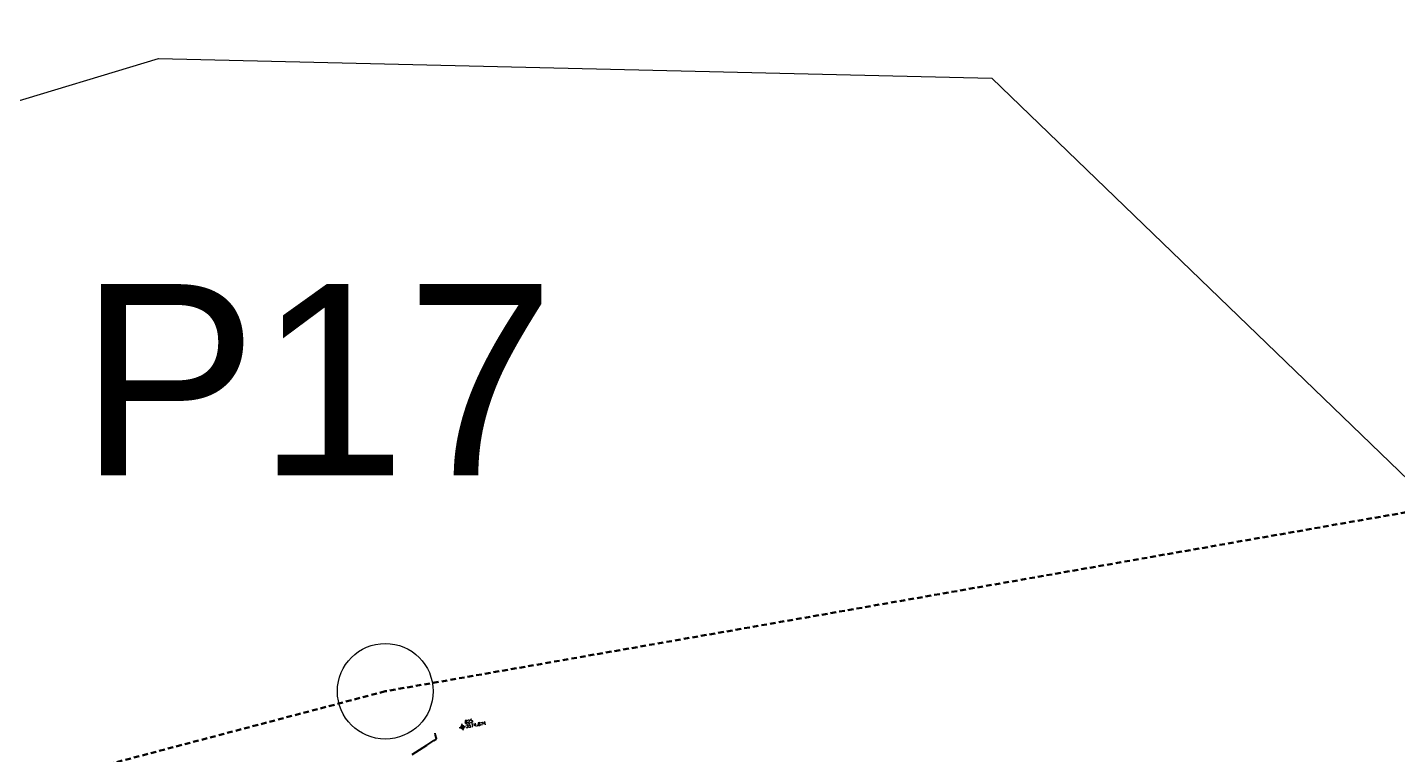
# Model space of a CAD drawing. Header units: millimetres. Extents: x 736950 to 738835, y 8500595 to 8502131.
# Drawn here: x 738147.33 to 738190.27, y 8501410.19 to 8501432.99 of the extents above; entities that cross this region are included whole.
import ezdxf
from ezdxf.enums import TextEntityAlignment as Align

# ---------------------------------------------------------------- set-up
doc = ezdxf.new("R2010")
doc.units = ezdxf.units.MM
doc.linetypes.add('DASHED', pattern=[0.75, 0.5, -0.25])
for name, color, linetype, lineweight in [('CONT-MJR', 80, 'Continuous', 30), ('COTAS', 40, 'Continuous', 5), ('CUADROS', 9, 'Continuous', 20), ('PERIMETRO', 7, 'Continuous', 35), ('saiwite', 5, 'Continuous', 5)]:
    doc.layers.add(name, color=color, linetype=linetype, lineweight=lineweight)
doc.styles.add('5mm', font='arial.ttf', dxfattribs={"height": 3})
doc.styles.add('COTAS', font='arial.ttf')
doc.styles.add('CUADROS', font='arial.ttf')
doc.dimstyles.new('Copy of GenDist', dxfattribs={"dimtxt": 0.5, "dimasz": 2, "dimexe": 0.18, "dimexo": 0.0625, "dimgap": 1, "dimtad": 2, "dimzin": 1, "dimdsep": 46, "dimtxsty": 'COTAS', "dimcen": 0.09, "dimse1": 1, "dimse2": 1, "dimsd1": 1, "dimsd2": 1, "dimadec": 0, "dimazin": 0, "dimtfac": 1, "dimtofl": 0, "dimtmove": 0, "dimatfit": 3, "dimfxl": 1, "dimtolj": 1, "dimtzin": 0, "dimarcsym": 0})

# ---------------------------------------------------------------- blocks, each defined once
blk = doc.blocks.new('*D165')
at = {"layer": 'Defpoints', "color": 0, "transparency": 16777216}
for p in [(738505.2945807904, 8501473.002765065), (738158.5425738313, 8501412.173509907), (738158.6303101948, 8501411.673376212)]:
    blk.add_point(p, dxfattribs=at)
at = {"layer": 'COTAS', "color": 0, "transparency": 16777216, "insert": (738332.2232406659, 8501440.851429885), "char_height": 0.5, "attachment_point": 5, "rotation": 9.949916505918994, "style": 'COTAS'}
blk.add_mtext('\\A1;352.05', dxfattribs=at)
blk = doc.blocks.new('*D166')
at = {"layer": 'Defpoints', "color": 0, "transparency": 16777216}
for p in [(738158.5425738308, 8501412.173509907), (738042.3158710625, 8501381.498171696), (738042.519840182, 8501380.725347023)]:
    blk.add_point(p, dxfattribs=at)
at = {"layer": 'COTAS', "color": 0, "transparency": 16777216, "insert": (738100.9535262478, 8501394.84929051), "char_height": 0.5, "attachment_point": 5, "rotation": 14.78475513061474, "style": 'COTAS'}
blk.add_mtext('\\A1;120.21', dxfattribs=at)

msp = doc.modelspace()

# ---------------------------------------------------------------- linework, layer by layer
at = {"linetype": 'Continuous', "extrusion": (0.9849591664230046, 0.172787269436437, 0), "elevation": 2195994.007162654}
msp.add_lwpolyline([(8245998.023062786, 0), (8245997.823062786, 0)], dxfattribs=at)
at = {"linetype": 'Continuous', "extrusion": (-0.172787269436437, 0.9849591664230046, 0), "elevation": 8245997.923062786}
msp.add_lwpolyline([(-2195994.107162655, 0), (-2195993.907162655, 0)], dxfattribs=at)
at = {"linetype": 'Continuous'}
msp.add_circle((738160.9618602922, 8501411.048822165), 0.05, dxfattribs=at)
at = {"layer": 'CONT-MJR', "elevation": 3575}
for points in [[(738160.067634643, 8501410.626912223), (738160.1395824566, 8501410.6743901)], [(738160.1216550119, 8501410.80036381), (738160.1025780849, 8501410.864480773)], [(738160.1421516925, 8501410.72586108), (738160.1216550119, 8501410.80036381)], [(738160.1395824566, 8501410.6743901), (738160.1494180989, 8501410.681675669)], [(738160.1494957226, 8501410.690093394), (738160.1421516925, 8501410.72586108)], [(738160.1494180989, 8501410.681675669), (738160.1494957226, 8501410.690093394)], [(738159.846344004, 8501410.483664805), (738160.067634643, 8501410.626912223)]]:
    msp.add_lwpolyline(points, dxfattribs=at)
at = {"layer": 'CONT-MJR', "extrusion": (0.5436734637935788, -0.8392968275685857, 0), "elevation": -6733888.928303014}
msp.add_lwpolyline([(5241525.956158578, 3575.000000000013), (5241526.502060128, 3575.000000000013)], dxfattribs=at)
at = {"layer": 'COTAS'}
msp.add_circle((738158.5425738312, 8501412.173509907), 1.5, dxfattribs=at)
at = {"layer": 'PERIMETRO', "linetype": 'DASHED', "ltscale": 0.35}
msp.add_lwpolyline([(738505.2945807902, 8501473.002765065), (738158.5425738312, 8501412.173509907), (738158.5425738312, 8501412.173509907), (738158.5425738312, 8501412.173509907), (738158.5425738312, 8501412.173509907), (738042.3158710625, 8501381.498171696), (737981.1961052574, 8501351.494217444), (737950.6537477591, 8501343.089650117), (737921.3905846927, 8501338.747753197), (737870.7162104911, 8501338.053293455), (737782.1367684584, 8501322.717628885), (737738.6411665253, 8501340.79069492), (737735.1536829113, 8501350.925961591), (737703.608889051, 8501372.260051185), (737683.200969866, 8501281.329551859)], dxfattribs=at)
at = {"layer": 'saiwite'}
for p, q in [((738103.585037468, 8501417.584026197), (738151.4392517987, 8501432.015900278)), ((738151.4392517987, 8501432.015900278), (738177.5521815603, 8501431.402632385)), ((738177.5521815603, 8501431.402632385), (738194.2488997083, 8501415.286438635))]:
    msp.add_line(p, q, dxfattribs=at)

# ---------------------------------------------------------------- texts
at = {"color": 2, "insert": (738161.0275266278, 8501411.253243132), "char_height": 0.1, "width": 0.4, "attachment_point": 1, "rotation": 9.94991650582834, "style": '5mm'}
msp.add_mtext('\\Ftxt.shx;\\W1.0000000000;\\T1.0000000000;\\o\\l825', dxfattribs=at)
at = {"color": 1, "insert": (738161.0517168456, 8501411.115348848), "char_height": 0.1, "width": 0.8333333333333334, "attachment_point": 1, "rotation": 9.94991650582834, "style": '5mm'}
msp.add_mtext('\\Ftxt.shx;\\W1.0000000000;\\T1.0000000000;\\o\\l3574.874', dxfattribs=at)
at = {"layer": 'CUADROS', "style": 'CUADROS'}
msp.add_text('P17', height=6, dxfattribs=at).set_placement((738156.40078856, 8501421.94145523), align=Align.MIDDLE_CENTER)

# ---------------------------------------------------------------- dimensions: what is measured, and where the dimension line sits
at = {"layer": 'COTAS'}
for p1, p2, distance, picture, middle in [((738505.2945807903, 8501473.002765065), (738158.5425738312, 8501412.173509907), 0.5077709941103958, '*D165', (738332.2232406659, 8501440.851429885)), ((738158.5425738312, 8501412.173509907), (738042.3158710625, 8501381.498171696), 0.7992880437696247, '*D166', (738100.9535262478, 8501394.84929051))]:
    dim = msp.add_aligned_dim(p1=p1, p2=p2, distance=distance, dimstyle='Copy of GenDist', dxfattribs=at)
    dim.commit()
    dim.dimension.update_dxf_attribs({"geometry": picture, "text_midpoint": middle})

doc.saveas('drawing.dxf')
